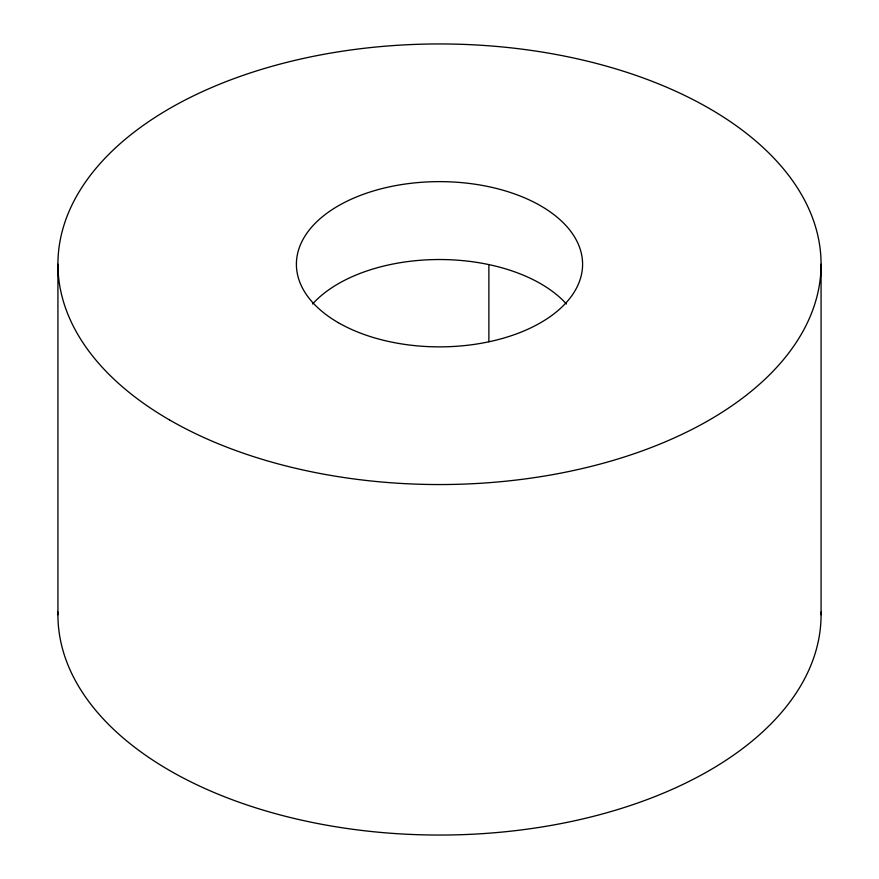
<?xml version="1.0" encoding="UTF-8"?>
<svg xmlns="http://www.w3.org/2000/svg" width="879" height="879" viewBox="0 0 879 879"><rect width="100%" height="100%" fill="white"/><g stroke="black" fill="none" stroke-linecap="round" stroke-linejoin="round"><path stroke-width="1.32" d="M821.074 264.249L821.074 614.751M488.878 265.634L488.878 341.711M57.926 264.249L57.926 614.751M821.052 612.092A381.574 220.299 0 0 1 439.5 835.05A381.574 220.299 0 0 1 57.948 612.092M312.594 303.969A143.09 82.615 0 0 1 439.5 259.525A143.09 82.615 0 0 1 566.406 303.969M169.691 420.03A381.574 220.299 0 0 0 808.076 321.264A381.574 220.299 0 0 0 340.744 51.454A381.574 220.299 0 0 0 169.691 420.03M338.316 322.67A143.09 82.615 0 0 0 577.712 285.631A143.09 82.615 0 0 0 402.461 184.447A143.09 82.615 0 0 0 338.316 322.67"/></g></svg>
